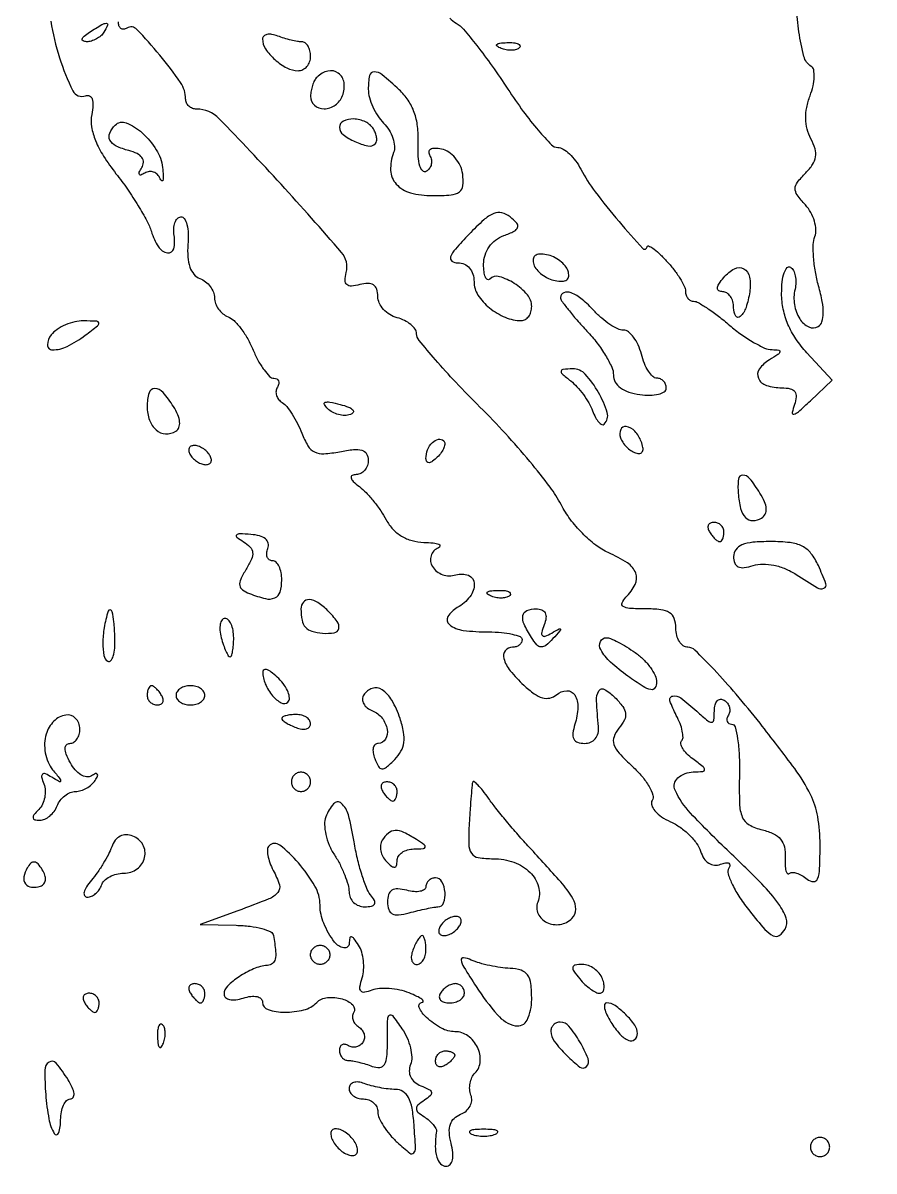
# Model space of a CAD drawing. Extents: x 0 to 4160, y 0 to 3120.
# Drawn here: x 3695.1 to 3783.6, y 607.5 to 727 of the extents above; entities that cross this region are included whole.
import ezdxf

# ---------------------------------------------------------------- set-up
doc = ezdxf.new("R2010")
doc.units = 0

msp = doc.modelspace()

# ---------------------------------------------------------------- linework, layer by layer
for points in [[(4159.499279, 606.274193, 0.000001), (4159.667734, 974.478125, 0.000057), (4159.806661, 1380.08378, 0.000034), (4159.883999, 1862.25)], [(757.647081, 3119.740147, 0.000002), (520.492565, 3119.487217, 0.4139)], [(1964.75, 0.149832, 0.000016), (2717.930904, 0.232101, 0.000028), (3351.473438, 0.357111)], [(3739.484187, 727.479163, 0.088184), (3740.142454, 726.940155, -0.08927), (3740.889539, 726.325724, -0.009899), (3742.292931, 724.606711, -0.011807), (3743.887445, 722.470688, -0.009304), (3745.514936, 720.086835, 0.012998), (3747.129975, 717.758349, 0.018744), (3748.68624, 715.793576, 0.014743), (3750.051714, 714.288679, 0.202802), (3750.714816, 714.004977, -0.139542), (3751.264083, 713.846206, -0.049106), (3751.919944, 713.340525, -0.044095), (3752.569525, 712.611317, -0.039002), (3753.111466, 711.75, 0.040914), (3754.597122, 709.408699, 0.014442), (3757.085873, 706.306385, 0.009637), (3759.577978, 703.489223, 0.683428), (3760, 703.653765, -0.522101), (3760.155717, 703.76224, -0.066257), (3760.5875, 703.534029, -0.034761), (3761.231558, 703.004598, -0.015814), (3762, 702.230375, -0.022119), (3762.765583, 701.332056, -0.025343), (3763.4125, 700.408201, -0.025667), (3763.87477, 699.57961, -0.114892), (3764, 699.041813, 0.079595), (3764.063754, 698.643861, 0.091112), (3764.24806, 698.306033, 0.100764), (3764.522392, 698.080173, 0.122595), (3764.844461, 698, -0.132697), (3765.326405, 697.869802, -0.015019), (3766.294363, 697.265984, -0.017345), (3767.420048, 696.458154, -0.013282), (3768.594461, 695.501221, 0.022597), (3769.816932, 694.542451, 0.02464), (3771.087123, 693.727168, 0.02512), (3772.234202, 693.142858, 0.100289), (3773, 692.970813, -0.03039), (3773.697556, 692.913594, -0.445947), (3773.819444, 692.731248, -0.189312), (3773.620235, 692.454507, -0.011369), (3772.728968, 691.908131, 0.104017), (3771.684826, 690.965217, 0.268433), (3771.582694, 689.991513, 0.21446), (3772.416019, 689.248326, 0.076591), (3774.027632, 689, -0.054426), (3774.890661, 688.905779, -0.180341), (3775.3625, 688.600452, -0.186758), (3775.509756, 688.069107, -0.058897), (3775.329537, 687.25, 0.034868), (3775.106159, 686.425313, 0.548056), (3775.280338, 686.258798, 0.124124), (3775.747106, 686.505838, 0.006619), (3776.988837, 687.655693), (3779.255831, 689.811386), (3776.627915, 692.645475, -0.038782), (3775.484386, 694.088434, -0.047284), (3774.66139, 695.601664, -0.049679), (3774.167028, 697.175532, -0.051313), (3774, 698.798799, -0.025965), (3774.064154, 700.033333, -0.053416), (3774.266173, 700.978505, -0.097776), (3774.561771, 701.504205, -0.369911), (3774.90612, 701.558021, -0.136908), (3775.222269, 701.215304, -0.066374), (3775.42295, 700.648742, -0.058302), (3775.486112, 699.959547, -0.052578), (3775.393116, 699.249004, 0.098843), (3775.332386, 697.658093, 0.09998), (3775.888335, 696.172932, 0.139831), (3776.817447, 695.332291, 0.258317), (3777.80542, 695.379743, 0.178816), (3778.198271, 695.882462, 0.075148), (3778.336581, 696.742667, 0.049692), (3778.226382, 697.965263, 0.020054), (3777.845118, 699.598765, -0.023894), (3777.510344, 701.084519, -0.02437), (3777.321544, 702.585696, -0.025046), (3777.286963, 703.900329, -0.085866), (3777.452006, 704.735525, 0.105897), (3777.565135, 705.457647, 0.058208), (3777.411444, 706.342938, 0.05417), (3777.033394, 707.246131, 0.057794), (3776.476684, 708.025763, -0.02658), (3775.621186, 709.078469, -0.160453), (3775.408547, 709.739833, -0.166802), (3775.634733, 710.38401, -0.029299), (3776.500393, 711.357536, 0.04883), (3777.220068, 712.233403, 0.109792), (3777.530578, 713.030359, 0.110986), (3777.472626, 713.878162, 0.050563), (3777.047676, 714.910916, -0.060353), (3776.654398, 715.922365, -0.057842), (3776.506534, 717.013272, -0.053988), (3776.609921, 718.175725, -0.04171), (3776.961647, 719.399124, 0.034044), (3777.267942, 720.406176, 0.047388), (3777.392354, 721.339667, 0.05698), (3777.336216, 722.07646, 0.209836), (3777.077085, 722.452359, -0.192358), (3776.316761, 723.479656, -0.028992), (3775.800207, 726.039654, -0.027098), (3775.575178, 728.620982, -0.268699)], [(3697.984602, 727.160674, 0.038385), (3698.882608, 723.347337, 0.038163), (3700.272523, 719.91039, 0.386891), (3701.590443, 719.396333, -0.208685), (3701.998794, 719.377921, -0.201763), (3702.270644, 719.065514, -0.095192), (3702.355331, 718.408038, -0.031804), (3702.233627, 717.44181, 0.088506), (3702.217814, 716.159491, 0.056193), (3702.626657, 714.718666, 0.044848), (3703.465101, 713.101821, 0.024666), (3704.756235, 711.283105, -0.015401), (3705.947219, 709.669623, -0.014411), (3707.064443, 707.95035, -0.014555), (3707.967135, 706.367618, -0.046842), (3708.433872, 705.25, 0.066235), (3709.163928, 703.675887, 0.212186), (3710.105492, 703.050777, 0.391832), (3710.760084, 703.478683, 0.103556), (3710.812858, 704.846723, -0.051836), (3710.766925, 705.560759, -0.075153), (3710.885652, 706.18023, -0.098986), (3711.142854, 706.612523, -0.186487), (3711.5, 706.79305, -0.286278), (3711.864045, 706.613426, -0.075674), (3712.130561, 705.989557, -0.053289), (3712.268785, 705.050822, -0.03154), (3712.242337, 703.917883, 0.037835), (3712.228263, 702.610662, 0.068455), (3712.442128, 701.564054, 0.089315), (3712.870406, 700.809803, 0.128147), (3713.492337, 700.364567, -0.075392), (3714.068692, 700.036932, -0.064627), (3714.557124, 699.537554, -0.066837), (3714.887482, 698.949393, -0.094855), (3715, 698.361626, 0.089237), (3715.105232, 697.776704, 0.066577), (3715.41373, 697.196884, 0.065553), (3715.870028, 696.709861, 0.08033), (3716.408443, 696.39676, -0.105479), (3717.032923, 695.990659, -0.034232), (3717.759439, 695.15491, -0.032379), (3718.46176, 694.088579, -0.031257), (3719.029763, 692.928145, 0.025532), (3719.562794, 691.806853, 0.034681), (3720.161806, 690.860143, 0.037164), (3720.741537, 690.182615, 0.199779), (3721.180337, 690, -0.116688), (3721.491628, 689.92635, -0.185828), (3721.673583, 689.726548, -0.155105), (3721.692743, 689.425027, -0.077474), (3721.542705, 689.069098, 0.115051), (3721.40605, 688.662832, 0.10041), (3721.45304, 688.215942, 0.093511), (3721.677301, 687.796903, 0.085041), (3722.045371, 687.471959, -0.08588), (3722.524872, 687.047218, -0.026539), (3723.088553, 686.260113, -0.025674), (3723.636248, 685.297028, -0.02561), (3724.082848, 684.282094, 0.042618), (3724.717923, 682.962358, 0.146505), (3725.408436, 682.324009, 0.131971), (3726.381614, 682.134023, 0.031953), (3728.021165, 682.354233, -0.023213), (3729.473774, 682.575227, -0.098207), (3730.34609, 682.495428, -0.188595), (3730.819985, 682.127772, -0.135359), (3731, 681.475, -0.082983), (3730.905455, 680.909257, -0.090582), (3730.632812, 680.423939, -0.097807), (3730.226869, 680.093455, -0.116233), (3729.75, 679.968197, 0.101182), (3729.324589, 679.869883, 0.36647), (3729.215227, 679.637259, 0.140775), (3729.440097, 679.264486, 0.023382), (3730.086657, 678.718197, -0.039986), (3730.780593, 678.09127, -0.01989), (3731.559301, 677.196908, -0.019605), (3732.297051, 676.200638, -0.027194), (3732.871841, 675.25, 0.066241), (3733.560116, 674.289438, 0.0701), (3734.463848, 673.563393, 0.06842), (3735.552982, 673.102652, 0.058694), (3736.785184, 672.921053, -0.0171), (3737.758209, 672.859409, -0.064584), (3738.351837, 672.722633, -0.358304), (3738.45573, 672.544191, -0.261629), (3738.306177, 672.356445, 0.22205), (3737.530958, 671.519992, 0.224087), (3737.678802, 670.393336, 0.168033), (3738.743927, 669.555584, 0.161597), (3740.118425, 669.537587, -0.17459), (3741.413071, 669.487895, -0.294542), (3742.016425, 668.631673, -0.176343), (3741.58204, 667.266813, -0.101185), (3740.25833, 666.124693, 0.12805), (3739.284909, 665.190346, 0.383617), (3739.437671, 664.357693, 0.134102), (3740.881502, 663.763981, 0.030889), (3743.533333, 663.6, -0.02176), (3744.86199, 663.542148, -0.034957), (3745.981667, 663.365, -0.03909), (3746.790399, 663.110446, -0.305975), (3747, 662.8, -0.124206), (3746.923021, 662.494895, -0.10078), (3746.70625, 662.235, -0.090584), (3746.382002, 662.060353, -0.078509), (3746, 662, 0.231123), (3745.251334, 661.634402, 0.242208), (3745.099371, 660.831223, 0.098233), (3745.767621, 659.560407, 0.035221), (3747.169234, 658.056962, 0.031045), (3748.245721, 657.172195, 0.086036), (3749.123385, 656.743642, 0.127395), (3749.881165, 656.721537, 0.117654), (3750.580206, 657.066565, -0.164322), (3751.644203, 657.475571, -0.269956), (3752.472646, 657.037849, -0.151617), (3752.810029, 655.751133, -0.0658), (3752.49716, 653.991051, 0.042821), (3752.286722, 653.057633, 0.15137), (3752.386072, 652.458422, 0.198421), (3752.780711, 652.116273, 0.080806), (3753.495471, 652, 0.100232), (3754.130223, 652.128536, 0.120205), (3754.618303, 652.491066, 0.114417), (3754.90041, 653.053611, 0.084793), (3754.947704, 653.75, -0.012697), (3754.74332, 656.434762, -0.143011), (3754.98794, 657.463245, -0.421756), (3755.576038, 657.616518, -0.060602), (3756.664097, 656.764474, -0.034588), (3757.471613, 655.836781, -0.13055), (3757.760147, 655.129766, -0.152936), (3757.637446, 654.438536, -0.053431), (3757.072487, 653.587341, 0.086995), (3756.561899, 652.693863, 0.173791), (3756.560717, 651.890523, 0.101186), (3757.115782, 650.973621, 0.019338), (3758.499092, 649.588422, -0.031111), (3759.478959, 648.559918, -0.044114), (3760.203393, 647.525205, -0.052207), (3760.603014, 646.626301, -0.220361), (3760.534315, 646.055522, 0.226602), (3760.481462, 645.567582, 0.093095), (3760.822599, 644.97649, 0.066532), (3761.499991, 644.371693, 0.042137), (3762.42439, 643.852496, -0.04718), (3763.440263, 643.268393, -0.039525), (3764.395323, 642.471898, -0.041217), (3765.155249, 641.595402, -0.08132), (3765.57112, 640.775922, 0.065472), (3765.921044, 640.028937, 0.105646), (3766.412759, 639.531247, 0.124188), (3767.003667, 639.326325, 0.113764), (3767.642279, 639.416224, -0.041753), (3768.169146, 639.569411, -0.164238), (3768.500015, 639.527473, -0.315656), (3768.611557, 639.326951, -0.112899), (3768.500073, 639.000117, 0.221918), (3768.431184, 638.413082, 0.033466), (3768.889831, 637.287225, 0.032228), (3769.654586, 635.945928, 0.022716), (3770.674805, 634.540916, 0.011114), (3772.254577, 632.648886, 0.096822), (3773.115707, 631.980796, 0.272708), (3773.758126, 632.023051, 0.116128), (3774.362199, 632.682731, 0.212777), (3774.464895, 633.809328, 0.074543), (3773.700927, 635.286832, 0.037767), (3771.940087, 637.370955, 0.008238), (3768.586945, 640.670267, -0.012787), (3764.530022, 644.735351, -0.083808), (3762.92917, 647.118043, -0.329708), (3763.208249, 648.410895, -0.177433), (3764.809017, 649.031803, 0.014482), (3765.816482, 649.079964, 0.401236), (3765.977568, 649.25963, 0.218968), (3765.834401, 649.546177, 0.006713), (3764.765544, 650.38068, -0.034754), (3764.142039, 650.926372, -0.056733), (3763.706692, 651.476972, -0.079461), (3763.508553, 651.949434, -0.261718), (3763.596564, 652.263231, 0.203094), (3763.740775, 652.619458, 0.047221), (3763.668047, 653.275257, 0.041332), (3763.431814, 654.074358, 0.030345), (3763.045837, 654.914354, -0.038979), (3762.382743, 656.425602, -0.454524), (3762.664821, 656.920946, -0.216282), (3763.510487, 656.726427, -0.020872), (3765.171259, 655.345012, 0.008053), (3766.320376, 654.338261, 0.186005), (3766.724657, 654.197275, 0.377254), (3766.952527, 654.41116, 0.023894), (3767, 655.404029, -0.06018), (3767.073817, 656.015109, -0.128674), (3767.298542, 656.430036, -0.191449), (3767.630989, 656.586612, -0.15508), (3768.016312, 656.489919, -0.090427), (3768.360589, 656.179369, -0.095498), (3768.565079, 655.77286, -0.099685), (3768.598899, 655.334197, -0.108373), (3768.457295, 654.930902, 0.075469), (3768.305545, 654.574883, 0.152513), (3768.320757, 654.273452, 0.187066), (3768.496766, 654.073975, 0.120062), (3768.800394, 654, -0.340348), (3769.154066, 653.727716, -0.026055), (3769.416895, 652.473067, -0.027255), (3769.585136, 650.794629, -0.016615), (3769.609411, 648.80193, 0.011538), (3769.615676, 645.714646, 0.091711), (3769.909114, 644.324385, 0.171332), (3770.614132, 643.537048, 0.066265), (3772, 643.001439, -0.050888), (3773.15344, 642.595825, -0.109019), (3773.896675, 642.02254, -0.119674), (3774.288456, 641.228553, -0.068872), (3774.376979, 640.159821, 0.02102), (3774.366385, 639.335452, 0.051362), (3774.44608, 638.734374, 0.130253), (3774.596497, 638.454733, 0.423868), (3774.78497, 638.451637, -0.202502), (3775.086105, 638.573943, -0.072083), (3775.554212, 638.499494, -0.057103), (3776.105257, 638.256236, -0.040753), (3776.657991, 637.868879, 0.159172), (3777.30599, 637.61229, 0.330042), (3777.73789, 637.89294, 0.08019), (3777.954022, 638.976109, 0.009228), (3778, 641.467063, 0.042481), (3777.752296, 644.377284, 0.072629), (3776.998806, 646.691053, 0.044529), (3775.359675, 649.371597, 0.007744), (3771.75, 654.087383, 0.009064), (3769.264475, 657.117839, 0.013429), (3766.96875, 659.673291, 0.008533), (3764.984077, 661.696301, 0.196522), (3764.25, 661.997875, -0.157231), (3763.773236, 662.152495, -0.097092), (3763.367188, 662.586876, -0.079166), (3763.09306, 663.235034, -0.060603), (3763, 664, 0.083719), (3762.833507, 664.987388, 0.171168), (3762.35, 665.59375, 0.113212), (3761.429774, 665.912177, 0.026924), (3759.8, 666, -0.01365), (3758.188535, 666.044, -0.122057), (3757.516667, 666.25, -0.380202), (3757.400371, 666.621045, -0.090869), (3757.8, 667.2, 0.080748), (3758.770066, 668.546662, 0.212532), (3758.821558, 669.708903, 0.155849), (3757.949998, 670.778419, 0.040297), (3755.971019, 671.852535, -0.060384), (3754.661047, 672.633041, -0.033979), (3753.274582, 673.863594, -0.033108), (3752.009471, 675.33314, -0.042267), (3751.060362, 676.846646, 0.042639), (3749.910315, 678.677557, 0.011862), (3747.804882, 681.336202, 0.011882), (3745.269045, 684.243386, 0.012209), (3742.620229, 687, -0.007902), (3740.105097, 689.57277, -0.011536), (3737.979246, 691.923552, -0.007149), (3736.288175, 693.94014, -0.16556), (3736.030886, 694.633369, 0.148948), (3735.872829, 695.105624, 0.067083), (3735.421573, 695.587445, 0.057764), (3734.767349, 696.005656, 0.049441), (3734, 696.289749, -0.075027), (3733.23565, 696.617924, -0.071401), (3732.5875, 697.161512, -0.075846), (3732.150404, 697.830195, -0.107296), (3732, 698.523012, 0.077246), (3731.885703, 699.258424, 0.172945), (3731.547783, 699.702133, 0.152787), (3730.970817, 699.86442, 0.056746), (3730.126771, 699.743402, -0.041687), (3729.239404, 699.588838, -0.204431), (3728.76601, 699.742662, -0.229186), (3728.582113, 700.174338, -0.052025), (3728.705883, 700.983299, 0.246708), (3728.216147, 703.094124, 0.007166), (3721.922934, 710.182185, 0.00795), (3715.467853, 717.02431, 0.202345), (3713.155612, 718, -0.091158), (3712.714442, 718.081106, -0.095739), (3712.339461, 718.31335, -0.099562), (3712.088541, 718.659739, -0.10752), (3712, 719.066722, 0.15161), (3711.475311, 720.757333, 0.022705), (3709.304787, 723.628807, 0.018252), (3706.917243, 726.30119, 0.353373), (3705.888743, 726.431239, -0.114004), (3705.55046, 726.316673, -0.184715), (3705.261068, 726.395455, -0.157199), (3705.066467, 726.663568, -0.079164), (3705, 727.08074, 0.169531)]]:
    msp.add_lwpolyline(points, format="xyb")
for points in [[(3703.5, 726, -0.075854), (3703.175433, 725.618541, -0.054031), (3702.713662, 725.298248, -0.053889), (3702.192374, 725.083483, -0.074131), (3701.690983, 725.015313, -0.102799), (3701.327599, 725.095709, -0.37991), (3701.239151, 725.292684, -0.147021), (3701.445888, 725.597454, -0.027275), (3702, 726, -0.008108), (3703.281145, 726.798791, -0.136158), (3703.758161, 726.931144, -0.541951), (3703.886554, 726.734105, -0.034464)], [(3720, 725.306989, 0.149157), (3720.317101, 724.26766, 0.062372), (3721.289184, 723.152248, 0.061524), (3722.536649, 722.2869, 0.121488), (3723.7, 722, 0.114633), (3724.195888, 722.115204, 0.100377), (3724.618125, 722.440625, 0.09364), (3724.901492, 722.927199, 0.085362), (3725, 723.5, 0.05931), (3724.931713, 724.073654, 0.078243), (3724.730275, 724.559375, 0.096657), (3724.432018, 724.884702, 0.16037), (3724.081787, 725, -0.04425), (3723.621647, 725.040803, -0.015326), (3722.96865, 725.178303, -0.015089), (3722.254744, 725.374624, -0.016969), (3721.581787, 725.606989, 0.049071), (3720.975768, 725.77363, 0.089668), (3720.46465, 725.769247, 0.139411), (3720.129574, 725.601364, 0.210345)], [(3746.729167, 724.395833, -0.126455), (3746.402231, 724.202593, -0.060344), (3745.916927, 724.123424, -0.05415), (3745.359369, 724.160852, -0.051402), (3744.8125, 724.316886, -0.054073), (3744.395823, 724.538436, -0.470617), (3744.37858, 724.720685, -0.168741), (3744.670344, 724.862007, -0.018894), (3745.416667, 724.921053, -0.028489), (3746.112848, 724.910055, -0.077125), (3746.592839, 724.799335, -0.208169), (3746.77538, 724.614691, -0.296942)], [(3725.666667, 721.333333, 0.077955), (3725.410903, 720.982401, 0.038133), (3725.195833, 720.470833, 0.036641), (3725.049145, 719.892744, 0.043841), (3725, 719.333333, 0.212322), (3725.413043, 718.404501, 0.190936), (3726.405288, 718.034857, 0.151494), (3727.566937, 718.421654, 0.146602), (3728.32411, 719.402234, 0.1278), (3728.476727, 720.756921, 0.202802), (3727.883176, 721.74216, 0.217062), (3726.801907, 721.962374, 0.140621)], [(3731, 720.071429, 0.067401), (3731.115752, 719.216645, 0.039057), (3731.469156, 718.240219, 0.038289), (3731.985754, 717.298813, 0.05179), (3732.597127, 716.54573, -0.058679), (3733.165794, 715.825249, -0.056807), (3733.558912, 714.984683, -0.061639), (3733.727609, 714.156074, -0.111492), (3733.628512, 713.474301, 0.102278), (3733.325194, 711.624887, 0.175297), (3733.910135, 710.195176, 0.145518), (3735.388692, 709.296037, 0.064429), (3737.67654, 709, 0.018979), (3739.612904, 709.073527, 0.136651), (3740.482838, 709.388643, 0.218781), (3740.850781, 710.029969, 0.058018), (3740.819551, 711.239784, 0.073498), (3740.557598, 712.122609, 0.066375), (3740.045017, 712.926309, 0.069708), (3739.369719, 713.532246, 0.101261), (3738.63157, 713.835916, 0.040464), (3737.922459, 713.912493, 0.131917), (3737.467168, 713.803181, 0.261966), (3737.301349, 713.538947, 0.151541), (3737.397882, 713.16523, -0.09509), (3737.564928, 712.726716, -0.096929), (3737.556117, 712.260626, -0.098818), (3737.373445, 711.839356, -0.103132), (3737.045216, 711.527945, -0.348058), (3736.663979, 711.572489, -0.126527), (3736.36832, 712.073784, -0.057674), (3736.201105, 713.072183, -0.022079), (3736.191832, 714.482728, 0.038153), (3736.125186, 716.204313, 0.057403), (3735.783569, 717.665681, 0.062405), (3735.147829, 718.920421, 0.056849), (3734.204741, 720.023882, 0.0141), (3732.441196, 721.576339, 0.171346), (3731.608821, 721.884178, 0.365041), (3731.132466, 721.494865, 0.04643)], [(3728, 716.106989, 0.234486), (3728.373796, 715.353761, 0.056021), (3729.610078, 714.616772, 0.056284), (3730.968612, 714.176801, 0.251656), (3731.743264, 714.40993, 0.16174), (3731.870085, 714.66291, 0.069086), (3731.872399, 715.045985, 0.058192), (3731.759483, 715.491611, 0.047325), (3731.541119, 715.933469, 0.146706), (3730.714386, 716.667228, 0.096698), (3729.471381, 716.97373, 0.123975), (3728.413431, 716.761774, 0.289281)], [(3709.596518, 711.9379, -0.0128), (3709.673031, 711.065542, -0.066728), (3709.638685, 710.585151, -0.554414), (3709.516617, 710.540078, -0.130272), (3709.35128, 710.756231, 0.093237), (3709.070368, 711.185157, 0.1122), (3708.668499, 711.449351, 0.117936), (3708.20804, 711.506423, 0.110978), (3707.760081, 711.351722, -0.0394), (3707.353915, 711.142937, -0.381169), (3707.185311, 711.201118, -0.245614), (3707.178861, 711.427528, -0.025096), (3707.446107, 711.9128, 0.13069), (3707.612559, 712.463215, 0.172539), (3707.454907, 712.958865, 0.118948), (3706.946722, 713.373483, 0.047983), (3706.100616, 713.683939, -0.045445), (3704.778382, 714.161513, -0.161463), (3704.132386, 714.772554, -0.229672), (3704.102128, 715.500869, -0.094128), (3704.673463, 716.34013, -0.30407), (3705.827789, 716.568151, -0.083759), (3707.475247, 715.529584, -0.07036), (3708.952432, 713.778307, -0.112251)], [(3741.48248, 704.981713, 0.01075), (3740.062594, 703.434413, 0.087013), (3739.563235, 702.615154, 0.352079), (3739.697112, 702.187288, 0.148707), (3740.312909, 702, -0.102898), (3740.993951, 701.858345, -0.113269), (3741.535337, 701.458846, -0.103577), (3741.881174, 700.830399, -0.074301), (3742, 700.035184, 0.145201), (3742.409542, 698.65466, 0.077285), (3743.60969, 697.316387, 0.073125), (3745.246266, 696.336477, 0.098697), (3746.934259, 696, 0.136329), (3747.340668, 696.112909, 0.100294), (3747.686938, 696.43029, 0.086505), (3747.92002, 696.905019, 0.071075), (3748, 697.464816, 0.180015), (3747.54935, 698.675959, 0.070866), (3746.18658, 699.86368, 0.075697), (3744.640042, 700.562259, 0.270997), (3743.631483, 700.29815, -0.332081), (3743.394514, 700.263751, -0.174415), (3743.185498, 700.498089, -0.068687), (3743.043622, 701.063542, -0.027175), (3743, 701.865558, -0.077496), (3743.14722, 702.809705, -0.075938), (3743.575196, 703.671458, -0.075589), (3744.24307, 704.369342, -0.075685), (3745.087913, 704.836818, 0.022495), (3746.188143, 705.301075, 0.201586), (3746.529714, 705.683772, 0.269967), (3746.442378, 706.122432, 0.038565), (3745.757485, 706.786307, 0.117902), (3744.9056, 707.206256, 0.156949), (3744.051184, 707.130808, 0.084067), (3743.016362, 706.471639, 0.017977)], [(3748.217698, 701.845503, 0.094625), (3748.520093, 701.305054, 0.055874), (3749.057674, 700.79375, 0.053155), (3749.733074, 700.386587, 0.061282), (3750.448034, 700.154497, 0.05162), (3751.183, 700.089408, 0.158392), (3751.65014, 700.248889, 0.215807), (3751.848978, 700.610673, 0.100052), (3751.782302, 701.154497, 0.094625), (3751.479907, 701.694946, 0.055874), (3750.942326, 702.20625, 0.053155), (3750.266926, 702.613413, 0.061282), (3749.551966, 702.845503, 0.05162), (3748.817, 702.910592, 0.158392), (3748.34986, 702.751111, 0.215807), (3748.151022, 702.389327, 0.100052)], [(3770.678472, 698.975383, -0.041491), (3770.294761, 697.368321, -0.120339), (3769.694973, 696.404894, -0.492617), (3769.226686, 696.471372, -0.129296), (3769, 697.333333, 0.065546), (3768.916115, 697.97048, 0.082911), (3768.670282, 698.510417, 0.099104), (3768.305599, 698.871572, 0.146785), (3767.877555, 699, -0.119059), (3767.464237, 699.099834, -0.301885), (3767.320316, 699.356876, -0.130141), (3767.474451, 699.799959, -0.024785), (3767.990862, 700.48899, -0.095154), (3769.089282, 701.392484, -0.258407), (3770.06325, 701.385516, -0.226723), (3770.667134, 700.525127, -0.079546)], [(3751, 698.41019, 0.158178), (3751.115451, 698.054382, 0.009329), (3751.807813, 697.136349, 0.013335), (3752.696473, 696.062898, 0.009383), (3753.75, 694.901952, -0.025688), (3754.80286, 693.66288, -0.027811), (3755.69345, 692.353695, -0.028827), (3756.323316, 691.15588, -0.106369), (3756.504297, 690.325251, 0.129212), (3756.695693, 689.60459, 0.1052), (3757.227739, 689.00553, 0.080897), (3758.093199, 688.562085, 0.044763), (3759.254297, 688.299278, 0.035366), (3760.306272, 688.233525, 0.057529), (3761.19345, 688.34339, 0.080601), (3761.796182, 688.597508, 0.258259), (3762, 688.96579, 0.093766), (3761.92531, 689.360568, 0.096549), (3761.711847, 689.696201, 0.099084), (3761.393345, 689.920852, 0.104573), (3761.019052, 690, -0.196992), (3760.598489, 690.172385, -0.05533), (3760.141941, 690.734375, -0.046776), (3759.722843, 691.542915, -0.034719), (3759.410644, 692.5, 0.043826), (3759.079232, 693.45662, 0.054955), (3758.604248, 694.265625, 0.065348), (3758.065889, 694.819485, 0.168848), (3757.54658, 695, -0.111026), (3756.948386, 695.134488, -0.034669), (3756.141547, 695.5875, -0.032726), (3755.283834, 696.234599, -0.030876), (3754.5, 697, 0.03584), (3753.243188, 698.203141, 0.077384), (3752.096039, 698.886845, 0.18427), (3751.344687, 698.900794, 0.316173)], [(3698, 694.5, 0.171402), (3697.621561, 693.473529, 0.415613), (3698.13154, 692.951866, 0.117926), (3699.685003, 693.308775, 0.046775), (3701.55887, 694.468197, 0.005188), (3702.844819, 695.461982, 0.262313), (3702.961486, 695.746278, 0.365318), (3702.76772, 695.925577, 0.007795), (3701.372445, 695.968197, 0.061604), (3700.466482, 695.869874, 0.044892), (3699.504173, 695.550033, 0.045509), (3698.632429, 695.07203, 0.071511)], [(3752.061971, 689.718197, -0.043083), (3752.712079, 689.114399, -0.026293), (3753.374136, 688.301739, -0.026249), (3753.949621, 687.420615, -0.041662), (3754.33551, 686.606872, 0.030718), (3754.64452, 685.916673, 0.059277), (3754.986233, 685.418029, 0.100387), (3755.303197, 685.176324, 0.319443), (3755.551517, 685.218184, 0.276045), (3755.853733, 686.418147, 0.056565), (3754.955842, 688.512824, 0.055584), (3753.57706, 690.407738, 0.2154), (3752.274751, 690.968197, 0.014207), (3751.249963, 690.920683, 0.344606), (3751.051719, 690.740226, 0.265045), (3751.155622, 690.455201, 0.010171)], [(3708, 687.059017, 0.084062), (3708.241299, 685.633918, 0.13157), (3708.93639, 684.611554, 0.166412), (3709.919906, 684.216148, 0.152678), (3710.979521, 684.487343, 0.165144), (3711.301365, 684.877386, 0.114568), (3711.378599, 685.44851, 0.078387), (3711.190706, 686.183809, 0.037922), (3710.738975, 687.04636, 0.038496), (3709.652205, 688.520721, 0.216809), (3708.785607, 688.919872, 0.338667), (3708.19101, 688.469295, 0.067413)], [(3729.13671, 686.212237, -0.085105), (3728.556574, 686.1234, -0.059552), (3727.899953, 686.2138, -0.058506), (3727.270088, 686.460029, -0.0741), (3726.76845, 686.83155, -0.069225), (3726.436586, 687.27067, -0.470166), (3726.522275, 687.491559, -0.131195), (3726.995419, 687.520386, -0.013933), (3728.080159, 687.268787, -0.02593), (3728.940026, 686.995597, -0.106885), (3729.396366, 686.701526, -0.353106), (3729.424773, 686.435848, -0.170804)], [(3757.229167, 683.8125, 0.068669), (3757.468118, 683.328838, 0.047422), (3757.857752, 682.857485, 0.047417), (3758.329275, 682.467931, 0.068602), (3758.81318, 682.22894, 0.108271), (3759.25556, 682.181849, 0.257062), (3759.517614, 682.366128, 0.161356), (3759.573751, 682.780247, 0.045328), (3759.393691, 683.41644, 0.096137), (3758.733914, 684.473274, 0.16139), (3757.824876, 684.971061, 0.352314), (3757.261212, 684.665692, 0.181604)], [(3738.183333, 681.783333, -0.034019), (3737.693024, 681.355562, -0.131573), (3737.322581, 681.204271, -0.290264), (3737.093678, 681.31173, -0.142677), (3737, 681.633333, -0.094783), (3737.175276, 682.54964, -0.102202), (3737.674729, 683.309147, -0.145728), (3738.299565, 683.647242, -0.253202), (3738.85, 683.483333, -0.212536), (3738.959631, 683.197768, -0.080535), (3738.867292, 682.770833, -0.061283), (3738.5985, 682.274266, -0.041736)], [(3712.5, 682, 0.064269), (3712.810561, 681.617474, 0.051777), (3713.230237, 681.29375, 0.053414), (3713.689814, 681.073533, 0.085235), (3714.118034, 681, 0.117858), (3714.449529, 681.079239, 0.186277), (3714.642737, 681.29375, 0.154201), (3714.661825, 681.617617, 0.076764), (3714.5, 682, 0.064269), (3714.189439, 682.382526, 0.051777), (3713.769763, 682.70625, 0.053414), (3713.310186, 682.926467, 0.085235), (3712.881966, 683, 0.117858), (3712.550471, 682.920761, 0.186277), (3712.357263, 682.70625, 0.154201), (3712.338175, 682.382383, 0.076764)], [(3769.480081, 678.020371, 0.043002), (3769.733932, 676.442256, 0.128642), (3770.254986, 675.491459, 0.21065), (3770.999127, 675.17827, 0.13499), (3771.91299, 675.446225, 0.138219), (3772.291557, 675.858728, 0.134465), (3772.404159, 676.412789, 0.088678), (3772.224707, 677.134456, 0.034422), (3771.738975, 678.04636, 0.026352), (3770.672145, 679.569712, 0.233793), (3769.954489, 679.914461, 0.380673), (3769.502924, 679.50299, 0.044502)], [(3766.5, 674, 0.029505), (3766.768994, 673.617226, 0.035638), (3767.066025, 673.29375, 0.038439), (3767.34829, 673.065539, 0.151918), (3767.559017, 673, 0.210953), (3767.727648, 673.07446, 0.081139), (3767.870461, 673.29375, 0.061769), (3767.967655, 673.617151, 0.042167), (3768, 674, 0.105053), (3767.918938, 674.381556, 0.099167), (3767.688914, 674.70625, 0.09642), (3767.345238, 674.923877, 0.093332), (3766.940983, 675, 0.108972), (3766.586039, 674.921712, 0.182303), (3766.3746, 674.70625, 0.161196), (3766.343488, 674.3821, 0.082592)], [(3718.012608, 672.986246, -0.061273), (3718.708876, 672.424509, -0.169249), (3718.970246, 671.860893, -0.13226), (3718.854605, 671.162503, -0.031909), (3718.297063, 670.119442, 0.027214), (3717.726278, 669.075287, 0.14506), (3717.625275, 668.440294, 0.207743), (3717.900708, 667.980832, 0.063761), (3718.628851, 667.588929, 0.032053), (3720.313494, 667.063517, 0.160008), (3721.287219, 667.140688, 0.228278), (3721.825679, 667.747829, 0.069274), (3722, 669, 0.046464), (3721.92871, 669.765494, 0.06642), (3721.715469, 670.4125, 0.086521), (3721.401391, 670.849083, 0.196096), (3721.031385, 671, -0.154222), (3720.703209, 671.10369, -0.152281), (3720.492187, 671.377569, -0.114162), (3720.439099, 671.793644, -0.066592), (3720.556001, 672.285341, 0.153633), (3720.589102, 672.822665, 0.161077), (3720.30677, 673.270234, 0.106836), (3719.692928, 673.586502, 0.04696), (3718.787225, 673.741075, 0.009725), (3717.62191, 673.806093, 0.204988), (3717.304607, 673.683721, 0.459931), (3717.318807, 673.461549, 0.022087)], [(3769, 671.432612, 0.089011), (3769.122112, 670.752107, 0.20137), (3769.473086, 670.377271, 0.143296), (3770.088928, 670.29288, 0.039737), (3771.048963, 670.51554, -0.078915), (3772.037017, 670.664696, -0.049602), (3773.200756, 670.539937, -0.046545), (3774.40428, 670.169037, -0.047053), (3775.51378, 669.582928, 0.009029), (3777.714531, 668.197086, 0.234854), (3778.393803, 668.140867, 0.408897), (3778.602453, 668.613514, 0.016737), (3777.818046, 670.5, 0.057142), (3777.054711, 671.76858, 0.112871), (3776.152983, 672.513049, 0.089612), (3774.873402, 672.89019, 0.026975), (3772.839485, 673, 0.02118), (3771.001816, 672.922123, 0.075864), (3769.862402, 672.647943, 0.139522), (3769.235325, 672.156389, 0.158484)], [(3745.729167, 667.395833, -0.126455), (3745.402231, 667.202593, -0.060344), (3744.916927, 667.123424, -0.05415), (3744.359369, 667.160852, -0.051402), (3743.8125, 667.316886, -0.054073), (3743.395823, 667.538436, -0.470617), (3743.37858, 667.720685, -0.168741), (3743.670344, 667.862007, -0.018894), (3744.416667, 667.921053, -0.028489), (3745.112848, 667.910055, -0.077125), (3745.592839, 667.799335, -0.208169), (3745.77538, 667.614691, -0.296942)], [(3724, 666, 0.046072), (3724.109533, 664.813824, 0.13618), (3724.465757, 664.085432, 0.14206), (3725.13553, 663.662698, 0.051858), (3726.25, 663.463164, 0.057839), (3727.460023, 663.514026, 0.304435), (3727.922738, 663.943881, 0.221294), (3727.770829, 664.676639, 0.03637), (3726.8, 665.8, 0.050399), (3725.763206, 666.646479, 0.128872), (3724.852421, 666.956044, 0.2424), (3724.251509, 666.698919, 0.174451)], [(3703.92569, 665.75, 0.030913), (3703.53026, 664.038959, 0.039947), (3703.392719, 662.433466, 0.044156), (3703.4988, 661.152851, 0.214795), (3703.89661, 660.563899, 0.360509), (3704.215661, 660.608352, 0.111583), (3704.474264, 661.062012, 0.057302), (3704.628799, 661.904679, 0.026941), (3704.643242, 663.013512, 0.011706), (3704.537114, 664.662898, 0.042219), (3704.356933, 665.699775, 0.303136), (3704.1427, 665.88984, 0.370393)], [(3749.298676, 664.335955, 0.024744), (3749.038279, 663.542027, 0.25771), (3749.116048, 663.220041, 0.314543), (3749.408387, 663.154708, 0.032307), (3750.080061, 663.482659, -0.005888), (3750.873259, 663.923252, -0.497778), (3750.982214, 663.873483, -0.242889), (3750.936204, 663.699109, -0.003702), (3750.208359, 662.905064, -0.030762), (3749.469033, 662.202423, -0.188343), (3748.979684, 662.03692, -0.205722), (3748.533976, 662.253307, -0.037334), (3747.973672, 663.008359, -0.031562), (3747.207558, 664.408487, -0.151525), (3747.085, 665.29875, -0.263535), (3747.502851, 665.8162, -0.094312), (3748.468615, 666, -0.093299), (3749.055735, 665.889482, -0.186098), (3749.399603, 665.575432, -0.151424), (3749.484499, 665.056432, -0.057058)], [(3715.710251, 663, 0.016817), (3715.938458, 662.233613, 0.025621), (3716.192243, 661.5875, 0.023188), (3716.439563, 661.102864, 0.269386), (3716.616631, 661, 0.326917), (3716.766282, 661.109555, 0.029396), (3716.887385, 661.5875, 0.029316), (3716.972329, 662.233356, 0.018041), (3717, 663, 0.043375), (3716.933456, 663.765641, 0.063112), (3716.733751, 664.4125, 0.082769), (3716.440102, 664.850443, 0.206609), (3716.09362, 665, 0.24384), (3715.789795, 664.842465, 0.106581), (3715.607123, 664.4125, 0.070464), (3715.575635, 663.766322, 0.040966)], [(3758.777494, 661.443296, -0.041452), (3759.627838, 660.735927, -0.041815), (3760.347139, 659.899903, -0.045238), (3760.843487, 659.065249, -0.111985), (3761, 658.375202, -0.142893), (3760.823802, 657.771255, -0.311638), (3760.40042, 657.592817, -0.091949), (3759.582983, 657.927599, -0.011671), (3758, 659, -0.031352), (3756.212332, 660.44994, -0.080045), (3755.183511, 661.756835, -0.23521), (3755.145931, 662.588965, -0.296754), (3755.777494, 663, -0.103059), (3756.2082, 662.91027, -0.016968), (3756.97946, 662.542718, -0.018033), (3757.869579, 662.039296, -0.01506)], [(3720.015313, 659.464286, 0.098241), (3720.289069, 658.19073, 0.071263), (3721.048962, 656.950953, 0.092982), (3721.945364, 656.206269, 0.33505), (3722.636103, 656.30277, 0.211086), (3722.79508, 656.713459, 0.081089), (3722.665576, 657.325397, 0.061728), (3722.283044, 658.036266, 0.042131), (3721.690476, 658.738095, 0.026521), (3721.041335, 659.321799, 0.067675), (3720.501076, 659.648735, 0.175591), (3720.166181, 659.669328, 0.337073)], [(3708, 657, 0.105053), (3708.081062, 656.618444, 0.099167), (3708.311086, 656.29375, 0.09642), (3708.654762, 656.076123, 0.093332), (3709.059017, 656, 0.108972), (3709.413961, 656.078288, 0.182303), (3709.6254, 656.29375, 0.161196), (3709.656512, 656.6179, 0.082592), (3709.5, 657, 0.029505), (3709.231006, 657.382774, 0.035638), (3708.933975, 657.70625, 0.038439), (3708.65171, 657.934461, 0.151918), (3708.440983, 658, 0.210953), (3708.272352, 657.92554, 0.081139), (3708.129539, 657.70625, 0.061769), (3708.032345, 657.382849, 0.042167)], [(3711, 657, 0.148195), (3711.115568, 656.618646, 0.098894), (3711.440625, 656.29375, 0.082425), (3711.926543, 656.074694, 0.064853), (3712.5, 656, 0.064853), (3713.073457, 656.074694, 0.082425), (3713.559375, 656.29375, 0.098894), (3713.884432, 656.618646, 0.148195), (3714, 657, 0.148195), (3713.884432, 657.381354, 0.098894), (3713.559375, 657.70625, 0.082425), (3713.073457, 657.925306, 0.064853), (3712.5, 658, 0.064853), (3711.926543, 657.925306, 0.082425), (3711.440625, 657.70625, 0.098894), (3711.115568, 657.381354, 0.148195)], [(3730.528259, 657.045724, 0.141043), (3730.401909, 656.595043, 0.124094), (3730.524892, 656.120977, 0.103009), (3730.888317, 655.69476, 0.073394), (3731.436618, 655.385948, -0.13766), (3732.436647, 654.64137, -0.121417), (3732.962757, 653.448992, -0.175809), (3732.784413, 652.435445, -0.268314), (3732.031385, 652, 0.195247), (3731.713409, 651.870911, 0.144287), (3731.525125, 651.536597, 0.095624), (3731.506936, 651.026669, 0.052898), (3731.668129, 650.422459, 0.035418), (3732.059083, 649.585983, 0.259526), (3732.421185, 649.361515, 0.191001), (3732.883831, 649.520178, 0.019394), (3733.752816, 650.324244, 0.068345), (3734.403136, 651.181618, 0.096301), (3734.70454, 652.089818, 0.079279), (3734.6722, 653.174526, 0.033442), (3734.303571, 654.589286, 0.048246), (3733.460785, 656.485844, 0.120421), (3732.429343, 657.583582, 0.22239), (3731.409301, 657.726475, 0.181645)], [(3697.484769, 652.952012, 0.069328), (3697.328297, 652.034404, 0.053373), (3697.405698, 651.020369, 0.05355), (3697.695225, 650.04952, 0.071209), (3698.167382, 649.260054, -0.003994), (3698.930113, 648.303601, -0.196359), (3698.99538, 648.074397, -0.536165), (3698.874034, 648.011822, -0.008576), (3698.080061, 648.472086, 0.027792), (3697.408772, 648.82751, 0.288447), (3697.112588, 648.788704, 0.291034), (3697.021182, 648.505736, 0.028116), (3697.251916, 647.7859, -0.078982), (3697.394563, 647.11259, -0.061964), (3697.340326, 646.367183, -0.062585), (3697.106765, 645.665706, -0.084949), (3696.721855, 645.121855, 0.024531), (3696.221637, 644.569989, 0.19871), (3696.124408, 644.25, 0.326703), (3696.297277, 644.056392, 0.052645), (3696.831385, 644, 0.107215), (3697.345112, 644.11144, 0.066499), (3697.870134, 644.440625, 0.062069), (3698.326406, 644.926504, 0.065995), (3698.638374, 645.5, -0.071217), (3698.958085, 646.073449, -0.063626), (3699.436755, 646.559375, -0.066839), (3699.994992, 646.888228, -0.100052), (3700.547972, 647, 0.075342), (3701.111125, 647.085343, 0.053205), (3701.699703, 647.339137, 0.053026), (3702.223808, 647.712803, 0.073104), (3702.595492, 648.154508, 0.029369), (3702.837489, 648.602951, 0.289644), (3702.811393, 648.806147, 0.33592), (3702.627384, 648.849437, 0.034134), (3702.204682, 648.6265, -0.177692), (3701.699725, 648.523162, -0.100621), (3701.105921, 648.7402, -0.077641), (3700.51194, 649.246585, -0.054672), (3700.01499, 649.971992, -0.024783), (3699.584986, 650.881029, -0.092147), (3699.454419, 651.498113, -0.209767), (3699.599515, 651.8523, -0.194512), (3699.964816, 652, 0.143424), (3700.359575, 652.115614, 0.099557), (3700.695915, 652.440625, 0.084069), (3700.922536, 652.926627, 0.067246), (3701, 653.5, 0.194271), (3700.554185, 654.6041, 0.244165), (3699.523035, 654.950756, 0.16426), (3698.291046, 654.308967, 0.114901)], [(3722, 654.606989, 0.222225), (3722.087111, 654.420671, 0.030693), (3722.440625, 654.160341, 0.030395), (3722.925442, 653.887494, 0.02136), (3723.5, 653.638374, 0.055937), (3724.074366, 653.488865, 0.100118), (3724.559375, 653.516384, 0.147206), (3724.877514, 653.710807, 0.184534), (3725, 654.031385, 0.152681), (3724.884506, 654.400789, 0.098158), (3724.559375, 654.715469, 0.08088), (3724.073532, 654.92777, 0.062722), (3723.5, 655, 0.024748), (3722.925176, 654.971531, 0.039339), (3722.440625, 654.884553, 0.046727), (3722.096084, 654.758929, 0.289661)], [(3723, 648, 0.099038), (3723.076342, 647.618362, 0.097945), (3723.29375, 647.29375, 0.097945), (3723.618362, 647.076342, 0.099038), (3724, 647, 0.099038), (3724.381638, 647.076342, 0.097945), (3724.70625, 647.29375, 0.097945), (3724.923658, 647.618362, 0.099038), (3725, 648, 0.099038), (3724.923658, 648.381638, 0.097945), (3724.70625, 648.70625, 0.097945), (3724.381638, 648.923658, 0.099038), (3724, 649, 0.099038), (3723.618362, 648.923658, 0.097945), (3723.29375, 648.70625, 0.097945), (3723.076342, 648.381638, 0.099038)], [(3732.5, 647, 0.029505), (3732.768994, 646.617226, 0.035638), (3733.066025, 646.29375, 0.038439), (3733.34829, 646.065539, 0.151918), (3733.559017, 646, 0.210953), (3733.727648, 646.07446, 0.081139), (3733.870461, 646.29375, 0.061769), (3733.967655, 646.617151, 0.042167), (3734, 647, 0.105053), (3733.918938, 647.381556, 0.099167), (3733.688914, 647.70625, 0.09642), (3733.345238, 647.923877, 0.093332), (3732.940983, 648, 0.108972), (3732.586039, 647.921712, 0.182303), (3732.3746, 647.70625, 0.161196), (3732.343488, 647.3821, 0.082592)], [(3741.860113, 647.972506, 0.048565), (3741.796341, 647.642295, 0.002398), (3741.697814, 646.537236, 0.003859), (3741.597039, 645.220931, 0.002777), (3741.504043, 643.75, 0.0166), (3741.449366, 641.508584, 0.14664), (3741.738732, 640.57318, 0.20912), (3742.446391, 640.122302, 0.038765), (3744.021485, 640, -0.085416), (3746.150592, 639.633609, -0.109325), (3747.833129, 638.581975, -0.132533), (3748.708826, 637.090347, -0.159774), (3748.628734, 635.474881, 0.203573), (3748.671241, 634.269532, 0.174236), (3749.572524, 633.361951, 0.150995), (3750.958416, 633.160787, 0.158769), (3752.184197, 633.784197, 0.194601), (3752.586798, 634.73379, 0.139855), (3752.285902, 635.858965, 0.046795), (3751.017262, 637.588975, 0.005335), (3747.75943, 641.178985, -0.00755), (3746.599594, 642.468509, -0.005931), (3745.380507, 643.899696, -0.006), (3744.278619, 645.257641, -0.014667), (3743.50943, 646.289999, 0.013809), (3742.920082, 647.083826, 0.027305), (3742.402303, 647.673179, 0.035971), (3742.008505, 648.020977, 0.525228)], [(3726.584303, 644.359095, 0.100883), (3726.45157, 643.563551, 0.046477), (3726.586885, 642.517557, 0.043457), (3726.941362, 641.404804, 0.046229), (3727.477315, 640.394278, -0.026713), (3728.060132, 639.391833, -0.024354), (3728.552711, 638.302056, -0.025133), (3728.896187, 637.284574, -0.068936), (3729, 636.535183, 0.104832), (3729.124178, 635.94942, 0.099129), (3729.476593, 635.45096, 0.09648), (3730.00312, 635.116876, 0.093532), (3730.622445, 635, 0.043127), (3731.340492, 635.06205, 0.240062), (3731.640461, 635.287077, 0.244158), (3731.631925, 635.658716, 0.044377), (3731.235509, 636.25, -0.076896), (3730.800889, 636.998956, -0.017709), (3730.316727, 638.38125, -0.01789), (3729.86767, 640.031275, -0.016622), (3729.525167, 641.75, 0.022779), (3728.930391, 644.554101, 0.148718), (3728.186444, 645.76796, 0.419731), (3727.389602, 645.712804, 0.085327)], [(3732.446149, 641.912868, 0.11056), (3732.2733, 641.413694, 0.077894), (3732.298536, 640.818176, 0.072722), (3732.512254, 640.219746, 0.074436), (3732.887132, 639.712868, 0.024582), (3733.431309, 639.219722, 0.193675), (3733.75, 639.119574, 0.328701), (3733.942647, 639.286264, 0.055646), (3734, 639.8, -0.143779), (3734.134726, 640.258832, -0.098465), (3734.514062, 640.651998, -0.083138), (3735.081047, 640.919691, -0.066714), (3735.75, 641.015313, 0.011938), (3736.728916, 641.047261, 0.327416), (3736.916542, 641.201904, 0.309569), (3736.830411, 641.436556, 0.011213), (3736, 642, 0.030668), (3734.696965, 642.733005, 0.119467), (3733.799486, 642.927388, 0.16996), (3733.09293, 642.660458, 0.079996)], [(3704.310146, 641.233141, -0.034273), (3703.968017, 640.443958, -0.017143), (3703.434903, 639.495048, -0.016934), (3702.813473, 638.546578, -0.023936), (3702.193013, 637.75, 0.032812), (3701.682762, 637.070385, 0.084387), (3701.438688, 636.508871, 0.194851), (3701.48953, 636.15631, 0.266743), (3701.761679, 636, 0.104501), (3702.202393, 636.093127, 0.070337), (3702.640515, 636.365942, 0.066386), (3703.009678, 636.76956, 0.071751), (3703.248586, 637.245759, -0.120459), (3703.548536, 637.72258, -0.068802), (3704.10049, 638.126822, -0.062314), (3704.80746, 638.401254, -0.06097), (3705.565562, 638.495759, 0.158602), (3706.953591, 638.950833, 0.17661), (3707.734555, 640.117769, 0.189148), (3707.555183, 641.451252, 0.175983), (3706.511238, 642.357314, 0.089515), (3705.809456, 642.49072, 0.12096), (3705.183127, 642.343111, 0.114841), (3704.673693, 641.913256, 0.075315)], [(3720.673595, 641.340261, 0.188434), (3720.513205, 640.974144, 0.052993), (3720.55478, 640.340197, 0.045493), (3720.760155, 639.575246, 0.034558), (3721.116204, 638.782871, -0.044601), (3721.756629, 637.27759, -0.26432), (3721.589989, 636.470914, -0.11834), (3720.662686, 635.816324, -0.006991), (3717.424855, 634.578651), (3713.5, 633.140924), (3717.25, 633.070462, -0.025013), (3718.697494, 632.970714, -0.037283), (3719.9425, 632.726948, -0.04182), (3720.857033, 632.391592, -0.251841), (3721.15, 632, -0.011256), (3721.36014, 630.346088, -0.077817), (3721.318212, 629.531925, -0.187246), (3721.040658, 629.105483, -0.13209), (3720.5, 628.901388, 0.075469), (3719.076925, 628.539612, 0.047288), (3717.561433, 627.723257, 0.047304), (3716.352552, 626.739368, 0.200917), (3716, 625.897429, 0.220479), (3716.16006, 625.552091, 0.127334), (3716.580658, 625.349197, 0.081679), (3717.224888, 625.327824, 0.044404), (3718, 625.5, -0.043987), (3718.789261, 625.676008, -0.086344), (3719.430242, 625.649865, -0.136392), (3719.841894, 625.433385, -0.20676), (3720, 625.067388, 0.329602), (3720.572599, 624.293131, 0.072903), (3722.306919, 624.028011, 0.063944), (3724.293579, 624.270726, 0.134837), (3725.632783, 625.032783, -0.175249), (3726.743172, 625.553396, -0.09087), (3728.288606, 625.414252, -0.126824), (3729.378264, 624.785518, -0.350571), (3729.477945, 623.964314, 0.124203), (3729.362714, 623.600121, 0.10078), (3729.420689, 623.193398, 0.090585), (3729.644053, 622.806116, 0.07851), (3730, 622.5, -0.090563), (3730.349732, 622.184358, -0.095543), (3730.557326, 621.77103, -0.099662), (3730.59142, 621.32488, -0.108213), (3730.447214, 620.91459, -0.097277), (3730.152776, 620.596957, -0.097513), (3729.760315, 620.414623, -0.098348), (3729.330874, 620.395525, -0.100828), (3728.930902, 620.542705, 0.090666), (3728.57557, 620.681645, 0.169366), (3728.273452, 620.637945, 0.176081), (3728.071817, 620.418448, 0.098926), (3728, 620.059017, 0.0854), (3728.06958, 619.654614, 0.093655), (3728.269725, 619.311086, 0.100373), (3728.567958, 619.081334, 0.114583), (3728.918213, 619, -0.04425), (3729.378353, 618.959197, -0.015326), (3730.03135, 618.821697, -0.015089), (3730.745256, 618.625376, -0.016969), (3731.418213, 618.393011, 0.112102), (3732.187688, 618.282113, 0.245864), (3732.676806, 618.590333, 0.11317), (3732.936122, 619.425807, 0.018895), (3733, 621.115517, -0.00421), (3733.018715, 623.338077, -0.224656), (3733.201835, 623.708786, -0.421225), (3733.506822, 623.669741, -0.008779), (3734.499794, 622.303757, -0.048229), (3735.028856, 621.368112, -0.045396), (3735.381731, 620.329479, -0.04866), (3735.519783, 619.346573, -0.102533), (3735.39604, 618.58968, 0.091661), (3735.268096, 617.900653, 0.114234), (3735.414056, 617.267864, 0.109405), (3735.830832, 616.74409, 0.078742), (3736.480092, 616.369266, -0.026927), (3737.31098, 615.997966, -0.220039), (3737.560483, 615.678818, -0.274336), (3737.451152, 615.331713, -0.039279), (3736.833846, 614.860837, 0.033301), (3736.169395, 614.366436, 0.219798), (3736.000454, 613.999819, 0.21944), (3736.169941, 613.63311, 0.033194), (3736.83541, 613.138197, -0.034074), (3737.340241, 612.76137, -0.041703), (3737.753454, 612.342078, -0.046708), (3738.02769, 611.942422, -0.161657), (3738.08541, 611.638197, 0.030074), (3737.972492, 610.092187, 0.071844), (3738.122071, 608.953938, 0.119552), (3738.512558, 608.259237, 0.208114), (3739.108408, 608, 0.214455), (3739.510486, 608.180769, 0.130021), (3739.749569, 608.654736, 0.078335), (3739.789236, 609.413281, 0.035465), (3739.615523, 610.395742, -0.043019), (3739.434338, 611.51905, -0.098681), (3739.538848, 612.365891, -0.125777), (3739.932299, 612.98006, -0.096395), (3740.610869, 613.404171, 0.084458), (3741.180795, 613.74188, 0.093273), (3741.584098, 614.239236, 0.100468), (3741.75972, 614.817036, 0.115819), (3741.681899, 615.386574, -0.075949), (3741.552111, 615.981477, -0.061507), (3741.591112, 616.634361, -0.06278), (3741.784976, 617.243924, -0.088248), (3742.110928, 617.710928, 0.183202), (3742.651405, 618.91148, 0.129487), (3742.359186, 620.376244, 0.122781), (3741.362091, 621.56294, 0.158216), (3740.015456, 622, -0.127539), (3738.607968, 622.364957, -0.056992), (3737.040577, 623.486958, -0.110916), (3736.301369, 624.534023, -0.511768), (3736.627555, 625.063386, 0.464478), (3736.713747, 625.181945, 0.181327), (3736.582455, 625.373938, 0.042973), (3736.058117, 625.678591, 0.014572), (3735.248886, 626.031574, 0.042329), (3734.268438, 626.332249, 0.034832), (3733.184841, 626.488624, 0.036123), (3732.163284, 626.490127, 0.074051), (3731.383487, 626.316916, -0.044799), (3730.610188, 626.097169, -0.278149), (3730.239531, 626.23468, -0.217482), (3730.131255, 626.668358, -0.029634), (3730.361772, 627.598728, 0.059144), (3730.517735, 628.436864, 0.043522), (3730.497729, 629.382126, 0.044251), (3730.317573, 630.286676, 0.071409), (3729.992484, 631, 0.015552), (3729.5114, 631.701251, 0.191711), (3729.241979, 631.870005, 0.416852), (3729.067696, 631.748416, 0.040062), (3729.015313, 631.178571, -0.467621), (3728.45965, 630.725182, -0.184984), (3727.495396, 631.324719, -0.063241), (3726.371806, 633.276316, -0.097463), (3725.982723, 635.178571, 0.130465), (3725.442928, 637.152728, 0.046243), (3723.73003, 639.558195, 0.04758), (3721.80347, 641.405861, 0.380635)], [(3695.524864, 639.040232, 0.095285), (3695.173645, 638.11717, 0.203585), (3695.342919, 637.387974, 0.21625), (3695.971294, 637.032286, 0.105435), (3696.905454, 637.145833, 0.142632), (3697.250559, 637.389303, 0.141913), (3697.411849, 637.780462, 0.10734), (3697.358425, 638.28882, 0.059411), (3697.092954, 638.856763, 0.040481), (3696.650668, 639.454721, 0.186249), (3696.276151, 639.651965, 0.226851), (3695.915023, 639.5284, 0.060422)], [(3737, 637.09362, -0.24384), (3736.842465, 636.789795, -0.106581), (3736.4125, 636.607123, -0.070464), (3735.766322, 636.575635, -0.040966), (3735, 636.710251, 0.048325), (3734.069123, 636.859713, 0.152876), (3733.463036, 636.710895, 0.183508), (3733.116241, 636.267397, 0.075308), (3733, 635.5, 0.076179), (3733.12219, 634.702656, 0.203008), (3733.487561, 634.272986, 0.147219), (3734.14864, 634.157337, 0.035687), (3735.25, 634.369714, -0.007025), (3736.166413, 634.601554, -0.007754), (3737.059375, 634.799577, -0.007282), (3737.826115, 634.945571, -0.038866), (3738.25, 634.986345, 0.311279), (3738.838558, 635.408077, 0.107478), (3738.982962, 636.500977, 0.100763), (3738.662647, 637.599932, 0.278463), (3738, 638, 0.089443), (3737.618207, 637.931152, 0.095162), (3737.29375, 637.733751, 0.099841), (3737.076675, 637.439407, 0.10954)], [(3738.5, 633, 0.076764), (3738.338175, 632.617617, 0.154201), (3738.357263, 632.29375, 0.186277), (3738.550471, 632.079239, 0.117858), (3738.881966, 632, 0.085235), (3739.310186, 632.073533, 0.053414), (3739.769763, 632.29375, 0.051777), (3740.189439, 632.617474, 0.064269), (3740.5, 633, 0.076764), (3740.661825, 633.382383, 0.154201), (3740.642737, 633.70625, 0.186277), (3740.449529, 633.920761, 0.117858), (3740.118034, 634, 0.085235), (3739.689814, 633.926467, 0.053414), (3739.230237, 633.70625, 0.051777), (3738.810561, 633.382526, 0.064269)], [(3735.638374, 630.5, 0.055937), (3735.488865, 629.925634, 0.100118), (3735.516384, 629.440625, 0.147206), (3735.710807, 629.122486, 0.184534), (3736.031385, 629, 0.152681), (3736.400789, 629.115494, 0.098158), (3736.715469, 629.440625, 0.08088), (3736.92777, 629.926468, 0.062722), (3737, 630.5, 0.024748), (3736.971531, 631.074824, 0.039339), (3736.884553, 631.559375, 0.046727), (3736.758929, 631.903916, 0.289661), (3736.606989, 632, 0.222225), (3736.420671, 631.912889, 0.030693), (3736.160341, 631.559375, 0.030395), (3735.887494, 631.074558, 0.02136)], [(3727, 630, -0.099038), (3726.923658, 629.618362, -0.097945), (3726.70625, 629.29375, -0.097945), (3726.381638, 629.076342, -0.099038), (3726, 629, -0.099038), (3725.618362, 629.076342, -0.097945), (3725.29375, 629.29375, -0.097945), (3725.076342, 629.618362, -0.099038), (3725, 630, -0.099038), (3725.076342, 630.381638, -0.097945), (3725.29375, 630.70625, -0.097945), (3725.618362, 630.923658, -0.099038), (3726, 631, -0.099038), (3726.381638, 630.923658, -0.097945), (3726.70625, 630.70625, -0.097945), (3726.923658, 630.381638, -0.099038)], [(3742.216456, 626.702996, 0.035741), (3744.44607, 623.738044, 0.157206), (3746.296425, 622.622054, 0.35362), (3747.52102, 623.212003, 0.110968), (3748, 625.34362, 0.028226), (3747.906523, 626.998184, 0.12406), (3747.564949, 627.906394, 0.168633), (3746.898187, 628.392624, 0.064487), (3745.75, 628.586367, -0.026067), (3744.758426, 628.676339, -0.01745), (3743.637021, 628.877514, -0.017595), (3742.561184, 629.149461, -0.032796), (3741.716456, 629.456228, 0.063843), (3740.89583, 629.697898, 0.517225), (3740.664925, 629.462149, 0.092887), (3740.950559, 628.714405, 0.005798)], [(3753, 627.5, 0.030499), (3753.538785, 626.925932, 0.033474), (3754.127766, 626.440625, 0.035603), (3754.681736, 626.10015, 0.120558), (3755.09106, 626, 0.21403), (3755.364939, 626.122865, 0.138104), (3755.519584, 626.440625, 0.088276), (3755.520729, 626.925278, 0.048206), (3755.361626, 627.5, 0.080255), (3755.028287, 628.073415, 0.06554), (3754.509941, 628.559375, 0.066583), (3753.892926, 628.887929, 0.089319), (3753.270566, 629, 0.040905), (3752.527266, 628.939089, 0.317246), (3752.292614, 628.707915, 0.200989), (3752.381479, 628.307198, 0.019452)], [(3701.5, 625, 0.029505), (3701.768994, 624.617226, 0.035638), (3702.066025, 624.29375, 0.038439), (3702.34829, 624.065539, 0.151918), (3702.559017, 624, 0.210953), (3702.727648, 624.07446, 0.081139), (3702.870461, 624.29375, 0.061769), (3702.967655, 624.617151, 0.042167), (3703, 625, 0.105053), (3702.918938, 625.381556, 0.099167), (3702.688914, 625.70625, 0.09642), (3702.345238, 625.923877, 0.093332), (3701.940983, 626, 0.108972), (3701.586039, 625.921712, 0.182303), (3701.3746, 625.70625, 0.161196), (3701.343488, 625.3821, 0.082592)], [(3712.5, 626, 0.029505), (3712.768994, 625.617226, 0.035638), (3713.066025, 625.29375, 0.038439), (3713.34829, 625.065539, 0.151918), (3713.559017, 625, 0.210953), (3713.727648, 625.07446, 0.081139), (3713.870461, 625.29375, 0.061769), (3713.967655, 625.617151, 0.042167), (3714, 626, 0.105053), (3713.918938, 626.381556, 0.099167), (3713.688914, 626.70625, 0.09642), (3713.345238, 626.923877, 0.093332), (3712.940983, 627, 0.108972), (3712.586039, 626.921712, 0.182303), (3712.3746, 626.70625, 0.161196), (3712.343488, 626.3821, 0.082592)], [(3738.5, 626, 0.139169), (3738.392057, 625.620352, 0.191142), (3738.521475, 625.29375, 0.138808), (3738.889346, 625.073267, 0.066118), (3739.440983, 625, 0.062283), (3740.037096, 625.074545, 0.080552), (3740.542039, 625.29375, 0.097988), (3740.879982, 625.618621, 0.153634), (3741, 626, 0.092995), (3740.928382, 626.381732, 0.096318), (3740.723586, 626.70625, 0.099231), (3740.418051, 626.923444, 0.105429), (3740.059017, 627, 0.089642), (3739.653442, 626.926698, 0.053229), (3739.2129, 626.70625, 0.051032), (3738.806203, 626.382515, 0.06081)], [(3756.232073, 623, 0.043193), (3757.169916, 621.752345, 0.10812), (3758.089202, 621.089817, 0.282164), (3758.706996, 621.177475, 0.223572), (3759, 621.8, 0.154392), (3758.722293, 622.677919, 0.043525), (3757.78643, 623.789635, 0.043539), (3756.671836, 624.722844, 0.153701), (3755.791526, 625, 0.352148), (3755.587365, 624.835855, 0.108741), (3755.587441, 624.4125, 0.057717), (3755.8098, 623.767782, 0.027713)], [(3709.078947, 621.416667, 0.018894), (3709.137993, 620.670344, 0.168741), (3709.279315, 620.37858, 0.470617), (3709.461564, 620.395823, 0.054073), (3709.683114, 620.8125, 0.051402), (3709.839148, 621.359369, 0.05415), (3709.876576, 621.916927, 0.060344), (3709.797407, 622.402231, 0.126455), (3709.604167, 622.729167, 0.296942), (3709.385309, 622.77538, 0.208169), (3709.200665, 622.592839, 0.077125), (3709.089945, 622.112848, 0.028489)], [(3750, 622.071429, 0.161844), (3750.35269, 621.010372, 0.035756), (3751.624099, 619.540994, 0.033731), (3753.019116, 618.320957, 0.375417), (3753.700068, 618.366735, 0.300927), (3753.869721, 619.2003, 0.037384), (3753.008712, 620.94444, 0.038002), (3751.875712, 622.568066, 0.225081), (3750.964816, 623, 0.095194), (3750.596549, 622.929245, 0.096958), (3750.283415, 622.727232, 0.098796), (3750.073789, 622.425755, 0.10302)], [(3697.446086, 615.470256, 0.024653), (3697.774363, 612.929139, 0.088918), (3698.339916, 611.404174, 0.649966), (3698.789214, 611.455805, 0.076066), (3699, 612.833333, -0.04459), (3699.074112, 613.662715, -0.064435), (3699.296239, 614.363542, -0.084315), (3699.623082, 614.837353, -0.202373), (3700.008474, 615, 0.260005), (3700.303965, 615.1648, 0.169856), (3700.390008, 615.55543, 0.079634), (3700.208745, 616.189055, 0.03018), (3699.767927, 617, 0.031737), (3698.534763, 618.721146, 0.384477), (3697.795665, 618.834011, 0.251426), (3697.349297, 618.008297, 0.020534)], [(3740, 619.559017, -0.151918), (3739.934461, 619.34829, -0.038439), (3739.70625, 619.066025, -0.035638), (3739.382774, 618.768994, -0.029505), (3739, 618.5, -0.082592), (3738.6179, 618.343488, -0.161196), (3738.29375, 618.3746, -0.182303), (3738.078288, 618.586039, -0.108972), (3738, 618.940983, -0.093332), (3738.076123, 619.345238, -0.09642), (3738.29375, 619.688914, -0.099167), (3738.618444, 619.918938, -0.105053), (3739, 620, -0.042167), (3739.382849, 619.967655, -0.061769), (3739.70625, 619.870461, -0.081139), (3739.92554, 619.727648, -0.210953)], [(3729, 616.106989, 0.134459), (3729.115611, 615.684847, 0.100435), (3729.440625, 615.325178, 0.087143), (3729.926792, 615.08314, 0.072144), (3730.5, 615, -0.088446), (3731.072716, 614.897892, -0.09481), (3731.559375, 614.604903, -0.09999), (3731.884939, 614.168097, -0.110746), (3732, 613.654988, 0.105785), (3732.13737, 613.012966, 0.036168), (3732.591164, 612.170076, 0.034045), (3733.242343, 611.284888, 0.033243), (3734.012475, 610.48871, 0.012887), (3735.3302, 609.356566, 0.392269), (3735.728631, 609.381952, 0.205392), (3735.912617, 609.879228, 0.005182), (3735.762475, 612.331718, 0.024864), (3735.552174, 614.057982, 0.078601), (3735.178193, 615.157611, 0.131111), (3734.611722, 615.771261, 0.141794), (3733.831787, 615.997995, -0.028869), (3733.078356, 616.042441, -0.017149), (3732.188962, 616.177714, -0.017134), (3731.308444, 616.374152, -0.028168), (3730.581787, 616.606989, 0.061217), (3729.976385, 616.757791, 0.107411), (3729.46465, 616.710497, 0.150596), (3729.128472, 616.477976, 0.168247)], [(3727.1875, 610.9375, 0.068635), (3727.45155, 610.402945, 0.04742), (3727.882031, 609.882031, 0.04742), (3728.402945, 609.45155, 0.068635), (3728.9375, 609.1875, 0.08306), (3729.420316, 609.111558, 0.196386), (3729.75, 609.25, 0.196386), (3729.888442, 609.579684, 0.08306), (3729.8125, 610.0625, 0.068635), (3729.54845, 610.597055, 0.04742), (3729.117969, 611.117969, 0.04742), (3728.597055, 611.54845, 0.068635), (3728.0625, 611.8125, 0.08306), (3727.579684, 611.888442, 0.196386), (3727.25, 611.75, 0.196386), (3727.111558, 611.420316, 0.08306)], [(3741.75, 611.337719, 0.057986), (3742.320008, 611.181385, 0.037979), (3743, 611.12966, 0.037979), (3743.679992, 611.181385, 0.057986), (3744.25, 611.337719, 0.174857), (3744.459382, 611.525001, 0.447206), (3744.398438, 611.693942, 0.078554), (3743.89144, 611.810911, 0.017491), (3743, 611.842105, 0.017491), (3742.10856, 611.810911, 0.078554), (3741.601562, 611.693942, 0.447206), (3741.540618, 611.525001, 0.174857)], [(3777, 610, 0.099038), (3777.076342, 609.618362, 0.097945), (3777.29375, 609.29375, 0.097945), (3777.618362, 609.076342, 0.099038), (3778, 609, 0.099038), (3778.381638, 609.076342, 0.097945), (3778.70625, 609.29375, 0.097945), (3778.923658, 609.618362, 0.099038), (3779, 610, 0.099038), (3778.923658, 610.381638, 0.097945), (3778.70625, 610.70625, 0.097945), (3778.381638, 610.923658, 0.099038), (3778, 611, 0.099038), (3777.618362, 610.923658, 0.097945), (3777.29375, 610.70625, 0.097945), (3777.076342, 610.381638, 0.099038)]]:
    msp.add_lwpolyline(points, format="xyb", close=True)

doc.saveas('drawing.dxf')
